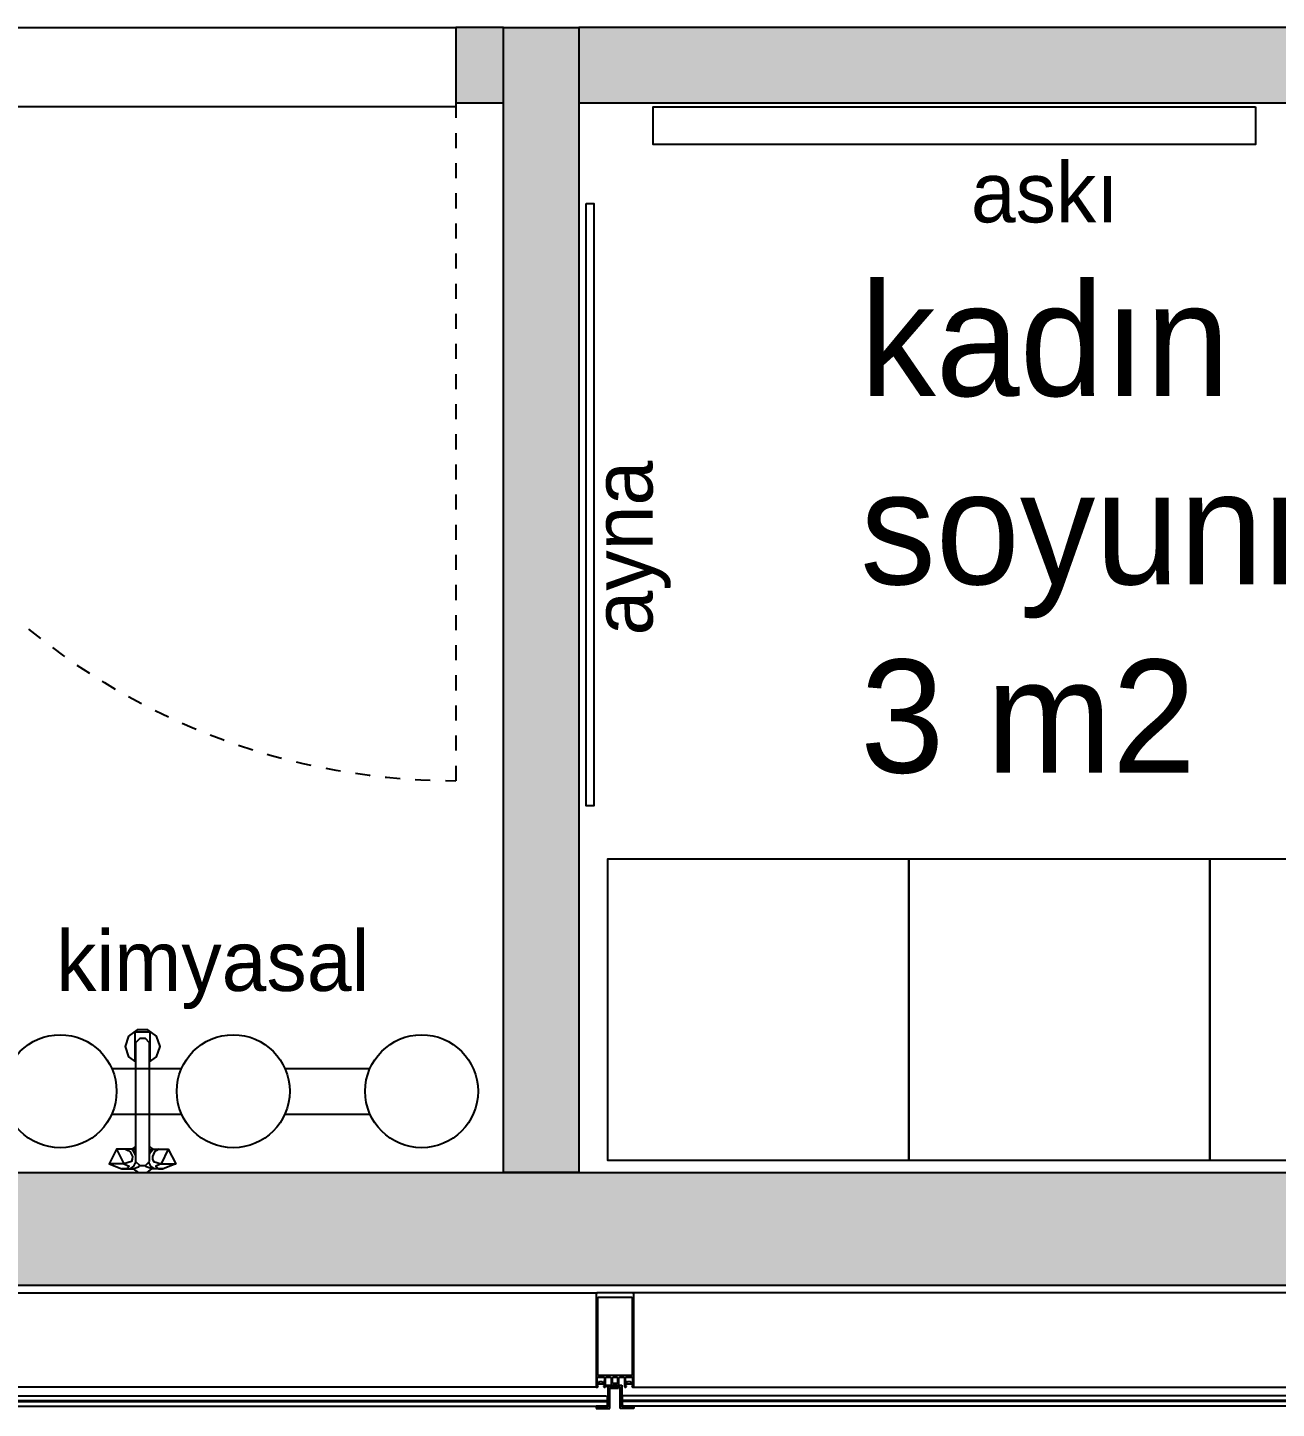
# Model space of a CAD drawing. Header units: inches. Extents: x 19839 to 37459, y -6108 to 838.
# Drawn here: x 34626.7 to 34792.6, y -4469.8 to -4286.5 of the extents above; entities that cross this region are included whole.
import ezdxf

# ---------------------------------------------------------------- set-up
doc = ezdxf.new("R2010")
doc.units = ezdxf.units.IN
doc.header["$MEASUREMENT"] = 0
doc.linetypes.add('JIS_02_1.0', pattern=[2, 1, -1])
for name, color, linetype in [('01_Existing Wall Hatch', 251, 'Continuous'), ('AVM100_CEPHE_CELIK-TASIYICI-YATAY', 112, 'Continuous'), ('COLOUR 2-ATA', 9, 'JIS_02_1.0'), ('DOOR-ATA', 43, 'Continuous'), ('FURNITURE-ATA', 34, 'Continuous'), ('GLASS-ATA', 140, 'Continuous'), ('GYPSUM-ATA', 11, 'Continuous'), ('SANITARY-ATA', 144, 'Continuous'), ('TXT-ATA', 7, 'Continuous')]:
    doc.layers.add(name, color=color, linetype=linetype)
doc.styles.add('ATA', font='GOTHIC.TTF')

# ---------------------------------------------------------------- blocks, each defined once
blk = doc.blocks.new('asma 2')
at = {"color": 0}
for p, q in [((38984.1, 3637.95, 0), (39123.39, 3637.95, 0)), ((39123.29, 3637.9, 0), (39123.25, 3637.8, 0)), ((39123.25, 3637.8, 0), (39123.25, 3625.45, 0)), ((39123.39, 3637.95, 0), (39123.29, 3637.9, 0)), ((39128.1, 3637.95, 0), (39123.39, 3637.95, 0)), ((39128.21, 3637.91, 0), (39128.1, 3637.95, 0)), ((39267.39, 3637.95, 0), (39128.1, 3637.95, 0)), ((39128.25, 3637.8, 0), (39128.21, 3637.91, 0)), ((39128.25, 3625.45, 0), (39128.25, 3637.8, 0)), ((39123.46, 3626.98, 0), (39123.46, 3637.37, 0)), ((39123.46, 3637.37, 0), (39128.04, 3637.37, 0)), ((39128.04, 3637.37, 0), (39128.04, 3626.98, 0)), ((39123.4, 3626.18, 0), (39123.4, 3626.75, 0)), ((39123.4, 3626.75, 0), (39123.85, 3626.75, 0)), ((39128.04, 3626.98, 0), (39123.46, 3626.98, 0)), ((39123.85, 3626.75, 0), (39123.87, 3626.77, 0)), ((39123.87, 3626.77, 0), (39123.9, 3626.75, 0)), ((39123.9, 3626.75, 0), (39124.34, 3626.75, 0)), ((39124.34, 3626.75, 0), (39124.34, 3626.18, 0)), ((39124.49, 3626.7, 0), (39124.54, 3626.75, 0)), ((39124.49, 3625.49, 0), (39124.49, 3626.7, 0)), ((39124.54, 3626.75, 0), (39125.1, 3626.75, 0)), ((39125.1, 3626.75, 0), (39125.22, 3626.7, 0)), ((39125.22, 3626.7, 0), (39125.25, 3626.6, 0)), ((39125.25, 3626.6, 0), (39125.25, 3625.68, 0)), ((39125.43, 3626.7, 0), (39125.48, 3626.75, 0)), ((39125.43, 3625.96, 0), (39125.43, 3626.7, 0)), ((39125.48, 3626.75, 0), (39126.02, 3626.75, 0)), ((39126.02, 3626.75, 0), (39126.07, 3626.7, 0)), ((39126.07, 3626.7, 0), (39126.07, 3625.96, 0)), ((39126.25, 3626.6, 0), (39126.31, 3626.72, 0)), ((39126.25, 3625.68, 0), (39126.25, 3626.6, 0)), ((39126.31, 3626.72, 0), (39126.4, 3626.75, 0)), ((39126.4, 3626.75, 0), (39126.96, 3626.75, 0)), ((39126.96, 3626.75, 0), (39127.01, 3626.7, 0)), ((39127.01, 3626.7, 0), (39127.01, 3625.49, 0)), ((39127.16, 3626.75, 0), (39127.61, 3626.75, 0)), ((39127.16, 3626.18, 0), (39127.16, 3626.75, 0)), ((39127.61, 3626.75, 0), (39127.63, 3626.77, 0)), ((39127.63, 3626.77, 0), (39127.66, 3626.75, 0)), ((39127.66, 3626.75, 0), (39128.1, 3626.75, 0)), ((39128.1, 3626.75, 0), (39128.1, 3626.18, 0)), ((39123.24, 3625.45, 0), (38984.24, 3625.45, 0)), ((39123.25, 3625.45, 0), (39123.44, 3625.45, 0)), ((39123.52, 3626.18, 0), (39123.4, 3626.18, 0)), ((39123.4, 3625.59, 0), (39123.4, 3625.86, 0)), ((39123.4, 3625.86, 0), (39123.85, 3625.86, 0)), ((39123.52, 3625.59, 0), (39123.4, 3625.59, 0)), ((39123.44, 3625.45, 0), (39123.52, 3625.53, 0)), ((39123.45, 3626, 0), (39123.46, 3626.06, 0)), ((39123.49, 3625.97, 0), (39123.45, 3626, 0)), ((39123.46, 3626.06, 0), (39123.52, 3626.12, 0)), ((39123.53, 3625.99, 0), (39123.49, 3625.97, 0)), ((39123.52, 3626.12, 0), (39123.52, 3626.18, 0)), ((39123.52, 3625.53, 0), (39123.52, 3625.59, 0)), ((39123.63, 3626.09, 0), (39123.53, 3625.99, 0)), ((39123.7, 3626.12, 0), (39123.63, 3626.09, 0)), ((39124.04, 3626.12, 0), (39123.7, 3626.12, 0)), ((39123.85, 3625.86, 0), (39123.87, 3625.88, 0)), ((39123.87, 3625.88, 0), (39123.9, 3625.86, 0)), ((39123.9, 3625.86, 0), (39124.34, 3625.86, 0)), ((39124.11, 3626.09, 0), (39124.04, 3626.12, 0)), ((39124.22, 3625.99, 0), (39124.11, 3626.09, 0)), ((39124.34, 3626.18, 0), (39124.22, 3626.18, 0)), ((39124.22, 3626.18, 0), (39124.22, 3626.12, 0)), ((39124.22, 3626.12, 0), (39124.29, 3626.06, 0)), ((39124.25, 3625.97, 0), (39124.22, 3625.99, 0)), ((39124.34, 3625.59, 0), (39124.22, 3625.59, 0)), ((39124.22, 3625.59, 0), (39124.22, 3625.53, 0)), ((39124.22, 3625.53, 0), (39124.31, 3625.44, 0)), ((39124.3, 3626, 0), (39124.25, 3625.97, 0)), ((39124.29, 3626.06, 0), (39124.3, 3626, 0)), ((39124.31, 3625.44, 0), (39124.44, 3625.44, 0)), ((39124.34, 3625.86, 0), (39124.34, 3625.59, 0)), ((39124.44, 3625.44, 0), (39124.49, 3625.49, 0)), ((39124.64, 3625.68, 0), (39126.64, 3625.68, 0)), ((39124.64, 3625.68, 0), (39126.64, 3625.68, 0)), ((39124.64, 3625.48, 0), (39124.64, 3625.68, 0)), ((39126.44, 3625.48, 0), (39124.64, 3625.48, 0)), ((39126.2, 3625.48, 0), (39124.86, 3625.48, 0)), ((39124.86, 3625.48, 0), (39124.86, 3622.82, 0)), ((39124.86, 3622.82, 0), (39124.86, 3625.38, 0)), ((39125.06, 3622.62, 0), (39125.06, 3625.28, 0)), ((39125.06, 3625.28, 0), (39126.2, 3625.28, 0)), ((39125.48, 3625.91, 0), (39125.43, 3625.96, 0)), ((39126.02, 3625.91, 0), (39125.48, 3625.91, 0)), ((39126.07, 3625.96, 0), (39126.02, 3625.91, 0)), ((39126.2, 3625.28, 0), (39126.2, 3625.48, 0)), ((39126.44, 3622.62, 0), (39126.44, 3625.48, 0)), ((39126.64, 3625.68, 0), (39126.64, 3622.82, 0)), ((39127.01, 3625.49, 0), (39127.06, 3625.44, 0)), ((39127.06, 3625.44, 0), (39127.19, 3625.44, 0)), ((39127.28, 3626.18, 0), (39127.16, 3626.18, 0)), ((39127.16, 3625.59, 0), (39127.16, 3625.86, 0)), ((39127.16, 3625.86, 0), (39127.61, 3625.86, 0)), ((39127.28, 3625.59, 0), (39127.16, 3625.59, 0)), ((39127.19, 3625.44, 0), (39127.28, 3625.53, 0)), ((39127.21, 3626, 0), (39127.22, 3626.06, 0)), ((39127.25, 3625.97, 0), (39127.21, 3626, 0)), ((39127.22, 3626.06, 0), (39127.28, 3626.12, 0)), ((39127.29, 3625.99, 0), (39127.25, 3625.97, 0)), ((39127.28, 3626.12, 0), (39127.28, 3626.18, 0)), ((39127.28, 3625.53, 0), (39127.28, 3625.59, 0)), ((39127.39, 3626.09, 0), (39127.29, 3625.99, 0)), ((39127.46, 3626.12, 0), (39127.39, 3626.09, 0)), ((39127.8, 3626.12, 0), (39127.46, 3626.12, 0)), ((39127.61, 3625.86, 0), (39127.63, 3625.88, 0)), ((39127.63, 3625.88, 0), (39127.66, 3625.86, 0)), ((39127.66, 3625.86, 0), (39128.1, 3625.86, 0)), ((39127.87, 3626.09, 0), (39127.8, 3626.12, 0)), ((39127.98, 3625.99, 0), (39127.87, 3626.09, 0)), ((39128.1, 3626.18, 0), (39127.98, 3626.18, 0)), ((39127.98, 3626.18, 0), (39127.98, 3626.12, 0)), ((39127.98, 3626.12, 0), (39128.05, 3626.06, 0)), ((39128.01, 3625.97, 0), (39127.98, 3625.99, 0)), ((39128.1, 3625.59, 0), (39127.98, 3625.59, 0)), ((39127.98, 3625.59, 0), (39127.98, 3625.53, 0)), ((39127.98, 3625.53, 0), (39128.06, 3625.45, 0)), ((39128.06, 3626, 0), (39128.01, 3625.97, 0)), ((39128.05, 3626.06, 0), (39128.06, 3626, 0)), ((39128.06, 3625.45, 0), (39128.25, 3625.45, 0)), ((39128.1, 3625.86, 0), (39128.1, 3625.59, 0)), ((39128.25, 3625.45, 0), (39267.25, 3625.45, 0)), ((38982.74, 3623.67, 0), (39124.74, 3623.67, 0)), ((38982.74, 3623.52, 0), (39124.74, 3623.52, 0)), ((38982.84, 3624.27, 0), (39124.64, 3624.27, 0)), ((38982.84, 3622.92, 0), (39124.64, 3622.92, 0)), ((39123.25, 3622.89, 0), (39123.27, 3622.92, 0)), ((39123.25, 3622.85, 0), (39123.32, 3622.92, 0)), ((39124.66, 3622.92, 0), (39123.25, 3622.92, 0)), ((39123.25, 3622.92, 0), (39123.25, 3622.82, 0)), ((39123.35, 3622.82, 0), (39123.25, 3622.91, 0)), ((39123.3, 3622.82, 0), (39123.25, 3622.87, 0)), ((39123.25, 3622.82, 0), (39124.86, 3622.82, 0)), ((39123.26, 3622.82, 0), (39123.25, 3622.82, 0)), ((39123.25, 3622.82, 0), (39124.66, 3622.82, 0)), ((39124.86, 3622.82, 0), (39123.25, 3622.82, 0)), ((39123.25, 3622.82, 0), (39123.25, 3622.62, 0)), ((39123.26, 3622.82, 0), (39123.36, 3622.92, 0)), ((39123.39, 3622.82, 0), (39123.29, 3622.92, 0)), ((39123.31, 3622.82, 0), (39123.41, 3622.92, 0)), ((39123.44, 3622.82, 0), (39123.34, 3622.92, 0)), ((39123.35, 3622.82, 0), (39123.45, 3622.92, 0)), ((39123.48, 3622.82, 0), (39123.38, 3622.92, 0)), ((39123.4, 3622.82, 0), (39123.5, 3622.92, 0)), ((39123.53, 3622.82, 0), (39123.43, 3622.92, 0)), ((39123.44, 3622.82, 0), (39123.54, 3622.92, 0)), ((39123.57, 3622.82, 0), (39123.47, 3622.92, 0)), ((39123.49, 3622.82, 0), (39123.59, 3622.92, 0)), ((39123.62, 3622.82, 0), (39123.52, 3622.92, 0)), ((39123.53, 3622.82, 0), (39123.63, 3622.92, 0)), ((39123.66, 3622.82, 0), (39123.56, 3622.92, 0)), ((39123.58, 3622.82, 0), (39123.68, 3622.92, 0)), ((39123.7, 3622.82, 0), (39123.6, 3622.92, 0)), ((39123.62, 3622.82, 0), (39123.72, 3622.92, 0)), ((39123.75, 3622.82, 0), (39123.65, 3622.92, 0)), ((39123.67, 3622.82, 0), (39123.77, 3622.92, 0)), ((39123.79, 3622.82, 0), (39123.69, 3622.92, 0)), ((39123.71, 3622.82, 0), (39123.81, 3622.92, 0)), ((39123.84, 3622.82, 0), (39123.74, 3622.92, 0)), ((39123.76, 3622.82, 0), (39123.86, 3622.92, 0)), ((39123.88, 3622.82, 0), (39123.78, 3622.92, 0)), ((39123.8, 3622.82, 0), (39123.9, 3622.92, 0)), ((39123.93, 3622.82, 0), (39123.83, 3622.92, 0)), ((39123.85, 3622.82, 0), (39123.95, 3622.92, 0)), ((39123.97, 3622.82, 0), (39123.87, 3622.92, 0)), ((39123.89, 3622.82, 0), (39123.99, 3622.92, 0)), ((39124.02, 3622.82, 0), (39123.92, 3622.92, 0)), ((39123.94, 3622.82, 0), (39124.04, 3622.92, 0)), ((39124.06, 3622.82, 0), (39123.96, 3622.92, 0)), ((39123.98, 3622.82, 0), (39124.08, 3622.92, 0)), ((39124.11, 3622.82, 0), (39124.01, 3622.92, 0)), ((39124.03, 3622.82, 0), (39124.13, 3622.92, 0)), ((39124.15, 3622.82, 0), (39124.05, 3622.92, 0)), ((39124.07, 3622.82, 0), (39124.17, 3622.92, 0)), ((39124.2, 3622.82, 0), (39124.1, 3622.92, 0)), ((39124.12, 3622.82, 0), (39124.22, 3622.92, 0)), ((39124.24, 3622.82, 0), (39124.14, 3622.92, 0)), ((39124.16, 3622.82, 0), (39124.26, 3622.92, 0)), ((39124.29, 3622.82, 0), (39124.19, 3622.92, 0)), ((39124.21, 3622.82, 0), (39124.31, 3622.92, 0)), ((39124.33, 3622.82, 0), (39124.23, 3622.92, 0)), ((39124.25, 3622.82, 0), (39124.35, 3622.92, 0)), ((39124.38, 3622.82, 0), (39124.28, 3622.92, 0)), ((39124.3, 3622.82, 0), (39124.4, 3622.92, 0)), ((39124.42, 3622.82, 0), (39124.32, 3622.92, 0)), ((39124.34, 3622.82, 0), (39124.44, 3622.92, 0)), ((39124.47, 3622.82, 0), (39124.37, 3622.92, 0)), ((39124.39, 3622.82, 0), (39124.49, 3622.92, 0)), ((39124.51, 3622.82, 0), (39124.41, 3622.92, 0)), ((39124.43, 3622.82, 0), (39124.53, 3622.92, 0)), ((39124.56, 3622.82, 0), (39124.46, 3622.92, 0)), ((39124.48, 3622.82, 0), (39124.58, 3622.92, 0)), ((39124.6, 3622.82, 0), (39124.5, 3622.92, 0)), ((39124.52, 3622.82, 0), (39124.62, 3622.92, 0)), ((39124.65, 3622.82, 0), (39124.55, 3622.92, 0)), ((39124.57, 3622.82, 0), (39124.66, 3622.91, 0)), ((39124.66, 3622.85, 0), (39124.59, 3622.92, 0)), ((39124.61, 3622.82, 0), (39124.66, 3622.86, 0)), ((39124.66, 3622.9, 0), (39124.64, 3622.92, 0)), ((39124.65, 3622.82, 0), (39124.66, 3622.82, 0)), ((39124.66, 3624.27, 0), (39124.76, 3624.17, 0)), ((39124.66, 3622.92, 0), (39124.76, 3623.02, 0)), ((39124.66, 3622.82, 0), (39124.66, 3622.92, 0)), ((39124.76, 3623.02, 0), (39124.76, 3624.17, 0)), ((39124.76, 3624.13, 0), (39124.79, 3624.17, 0)), ((39124.76, 3624.09, 0), (39124.84, 3624.17, 0)), ((39124.76, 3624.17, 0), (39124.86, 3624.17, 0)), ((39124.76, 3623.03, 0), (39124.76, 3624.17, 0)), ((39124.86, 3624.04, 0), (39124.76, 3624.14, 0)), ((39124.76, 3624.04, 0), (39124.86, 3624.14, 0)), ((39124.86, 3624, 0), (39124.76, 3624.1, 0)), ((39124.76, 3624, 0), (39124.86, 3624.1, 0)), ((39124.86, 3623.95, 0), (39124.76, 3624.05, 0)), ((39124.76, 3623.95, 0), (39124.86, 3624.05, 0)), ((39124.86, 3623.91, 0), (39124.76, 3624.01, 0)), ((39124.76, 3623.91, 0), (39124.86, 3624.01, 0)), ((39124.86, 3623.86, 0), (39124.76, 3623.96, 0)), ((39124.76, 3623.86, 0), (39124.86, 3623.96, 0)), ((39124.86, 3623.82, 0), (39124.76, 3623.92, 0)), ((39124.76, 3623.82, 0), (39124.86, 3623.92, 0)), ((39124.86, 3623.77, 0), (39124.76, 3623.87, 0)), ((39124.76, 3623.77, 0), (39124.86, 3623.87, 0)), ((39124.86, 3623.73, 0), (39124.76, 3623.83, 0)), ((39124.76, 3623.73, 0), (39124.86, 3623.83, 0)), ((39124.86, 3623.68, 0), (39124.76, 3623.78, 0)), ((39124.76, 3623.68, 0), (39124.86, 3623.78, 0)), ((39124.86, 3623.64, 0), (39124.76, 3623.74, 0)), ((39124.76, 3623.64, 0), (39124.86, 3623.74, 0)), ((39124.86, 3623.59, 0), (39124.76, 3623.69, 0)), ((39124.76, 3623.59, 0), (39124.86, 3623.69, 0)), ((39124.86, 3623.55, 0), (39124.76, 3623.65, 0)), ((39124.76, 3623.55, 0), (39124.86, 3623.65, 0)), ((39124.86, 3623.5, 0), (39124.76, 3623.6, 0)), ((39124.76, 3623.5, 0), (39124.86, 3623.6, 0)), ((39124.86, 3623.46, 0), (39124.76, 3623.56, 0)), ((39124.76, 3623.46, 0), (39124.86, 3623.56, 0)), ((39124.86, 3623.41, 0), (39124.76, 3623.51, 0)), ((39124.76, 3623.41, 0), (39124.86, 3623.51, 0)), ((39124.86, 3623.37, 0), (39124.76, 3623.47, 0)), ((39124.76, 3623.37, 0), (39124.86, 3623.47, 0)), ((39124.86, 3623.32, 0), (39124.76, 3623.42, 0)), ((39124.76, 3623.32, 0), (39124.86, 3623.42, 0)), ((39124.86, 3623.28, 0), (39124.76, 3623.38, 0)), ((39124.76, 3623.28, 0), (39124.86, 3623.38, 0)), ((39124.86, 3623.23, 0), (39124.76, 3623.33, 0)), ((39124.76, 3623.23, 0), (39124.86, 3623.33, 0)), ((39124.86, 3623.19, 0), (39124.76, 3623.29, 0)), ((39124.76, 3623.19, 0), (39124.86, 3623.29, 0)), ((39124.86, 3623.14, 0), (39124.76, 3623.24, 0)), ((39124.76, 3623.14, 0), (39124.86, 3623.24, 0)), ((39124.86, 3623.1, 0), (39124.76, 3623.2, 0)), ((39124.76, 3623.1, 0), (39124.86, 3623.2, 0)), ((39124.86, 3623.05, 0), (39124.76, 3623.15, 0)), ((39124.76, 3623.05, 0), (39124.86, 3623.15, 0)), ((39124.84, 3623.03, 0), (39124.76, 3623.11, 0)), ((39124.79, 3623.03, 0), (39124.76, 3623.06, 0)), ((39124.86, 3623.03, 0), (39124.76, 3623.03, 0)), ((39124.86, 3624.09, 0), (39124.78, 3624.17, 0)), ((39124.78, 3623.03, 0), (39124.86, 3623.11, 0)), ((39124.86, 3624.13, 0), (39124.82, 3624.17, 0)), ((39124.83, 3623.03, 0), (39124.86, 3623.06, 0)), ((39124.86, 3624.17, 0), (39124.86, 3623.03, 0)), ((39126.64, 3624.13, 0), (39126.68, 3624.17, 0)), ((39126.64, 3624.09, 0), (39126.73, 3624.17, 0)), ((39126.74, 3624.17, 0), (39126.64, 3624.17, 0)), ((39126.64, 3624.17, 0), (39126.64, 3623.03, 0)), ((39126.64, 3624.04, 0), (39126.74, 3624.14, 0)), ((39126.74, 3624.04, 0), (39126.64, 3624.14, 0)), ((39126.64, 3624, 0), (39126.74, 3624.1, 0)), ((39126.74, 3624, 0), (39126.64, 3624.1, 0)), ((39126.64, 3623.95, 0), (39126.74, 3624.05, 0)), ((39126.74, 3623.95, 0), (39126.64, 3624.05, 0)), ((39126.64, 3623.91, 0), (39126.74, 3624.01, 0)), ((39126.74, 3623.91, 0), (39126.64, 3624.01, 0)), ((39126.64, 3623.86, 0), (39126.74, 3623.96, 0)), ((39126.74, 3623.86, 0), (39126.64, 3623.96, 0)), ((39126.64, 3623.82, 0), (39126.74, 3623.92, 0)), ((39126.74, 3623.82, 0), (39126.64, 3623.92, 0)), ((39126.64, 3623.77, 0), (39126.74, 3623.87, 0)), ((39126.74, 3623.77, 0), (39126.64, 3623.87, 0)), ((39126.64, 3623.73, 0), (39126.74, 3623.83, 0)), ((39126.74, 3623.73, 0), (39126.64, 3623.83, 0)), ((39126.64, 3623.68, 0), (39126.74, 3623.78, 0)), ((39126.74, 3623.68, 0), (39126.64, 3623.78, 0)), ((39126.64, 3623.64, 0), (39126.74, 3623.74, 0)), ((39126.74, 3623.64, 0), (39126.64, 3623.74, 0)), ((39126.64, 3623.59, 0), (39126.74, 3623.69, 0)), ((39126.74, 3623.59, 0), (39126.64, 3623.69, 0)), ((39126.64, 3623.55, 0), (39126.74, 3623.65, 0)), ((39126.74, 3623.55, 0), (39126.64, 3623.65, 0)), ((39126.64, 3623.5, 0), (39126.74, 3623.6, 0)), ((39126.74, 3623.5, 0), (39126.64, 3623.6, 0)), ((39126.64, 3623.46, 0), (39126.74, 3623.56, 0)), ((39126.74, 3623.46, 0), (39126.64, 3623.56, 0)), ((39126.64, 3623.41, 0), (39126.74, 3623.51, 0)), ((39126.74, 3623.41, 0), (39126.64, 3623.51, 0)), ((39126.64, 3623.37, 0), (39126.74, 3623.47, 0)), ((39126.74, 3623.37, 0), (39126.64, 3623.47, 0)), ((39126.64, 3623.32, 0), (39126.74, 3623.42, 0)), ((39126.74, 3623.32, 0), (39126.64, 3623.42, 0)), ((39126.64, 3623.28, 0), (39126.74, 3623.38, 0)), ((39126.74, 3623.28, 0), (39126.64, 3623.38, 0)), ((39126.64, 3623.23, 0), (39126.74, 3623.33, 0)), ((39126.74, 3623.23, 0), (39126.64, 3623.33, 0)), ((39126.64, 3623.19, 0), (39126.74, 3623.29, 0)), ((39126.74, 3623.19, 0), (39126.64, 3623.29, 0)), ((39126.64, 3623.14, 0), (39126.74, 3623.24, 0)), ((39126.74, 3623.14, 0), (39126.64, 3623.24, 0)), ((39126.64, 3623.1, 0), (39126.74, 3623.2, 0)), ((39126.74, 3623.1, 0), (39126.64, 3623.2, 0)), ((39126.64, 3623.05, 0), (39126.74, 3623.15, 0)), ((39126.74, 3623.05, 0), (39126.64, 3623.15, 0)), ((39126.72, 3623.03, 0), (39126.64, 3623.11, 0)), ((39126.68, 3623.03, 0), (39126.64, 3623.06, 0)), ((39126.64, 3623.03, 0), (39126.74, 3623.03, 0)), ((39128.25, 3622.82, 0), (39126.64, 3622.82, 0)), ((39126.64, 3622.82, 0), (39128.25, 3622.82, 0)), ((39126.74, 3624.09, 0), (39126.66, 3624.17, 0)), ((39126.67, 3623.03, 0), (39126.74, 3623.11, 0)), ((39126.74, 3624.13, 0), (39126.71, 3624.17, 0)), ((39126.71, 3623.03, 0), (39126.74, 3623.06, 0)), ((39126.84, 3624.27, 0), (39126.74, 3624.17, 0)), ((39126.74, 3623.02, 0), (39126.74, 3624.17, 0)), ((39126.74, 3623.03, 0), (39126.74, 3624.17, 0)), ((39268.74, 3623.67, 0), (39126.74, 3623.67, 0)), ((39268.74, 3623.52, 0), (39126.74, 3623.52, 0)), ((39126.84, 3622.92, 0), (39126.74, 3623.02, 0)), ((39268.64, 3624.27, 0), (39126.84, 3624.27, 0)), ((39126.84, 3622.9, 0), (39126.87, 3622.92, 0)), ((39126.84, 3622.85, 0), (39126.91, 3622.92, 0)), ((39126.84, 3622.92, 0), (39128.25, 3622.92, 0)), ((39126.84, 3622.82, 0), (39126.84, 3622.92, 0)), ((39268.64, 3622.92, 0), (39126.84, 3622.92, 0)), ((39126.94, 3622.82, 0), (39126.84, 3622.91, 0)), ((39126.89, 3622.82, 0), (39126.84, 3622.86, 0)), ((39126.85, 3622.82, 0), (39126.84, 3622.82, 0)), ((39128.25, 3622.82, 0), (39126.84, 3622.82, 0)), ((39126.85, 3622.82, 0), (39126.95, 3622.92, 0)), ((39126.98, 3622.82, 0), (39126.88, 3622.92, 0)), ((39126.9, 3622.82, 0), (39127, 3622.92, 0)), ((39127.03, 3622.82, 0), (39126.93, 3622.92, 0)), ((39126.94, 3622.82, 0), (39127.04, 3622.92, 0)), ((39127.07, 3622.82, 0), (39126.97, 3622.92, 0)), ((39126.99, 3622.82, 0), (39127.09, 3622.92, 0)), ((39127.12, 3622.82, 0), (39127.02, 3622.92, 0)), ((39127.03, 3622.82, 0), (39127.13, 3622.92, 0)), ((39127.16, 3622.82, 0), (39127.06, 3622.92, 0)), ((39127.08, 3622.82, 0), (39127.18, 3622.92, 0)), ((39127.21, 3622.82, 0), (39127.11, 3622.92, 0)), ((39127.12, 3622.82, 0), (39127.22, 3622.92, 0)), ((39127.25, 3622.82, 0), (39127.15, 3622.92, 0)), ((39127.17, 3622.82, 0), (39127.27, 3622.92, 0)), ((39127.3, 3622.82, 0), (39127.2, 3622.92, 0)), ((39127.21, 3622.82, 0), (39127.31, 3622.92, 0)), ((39127.34, 3622.82, 0), (39127.24, 3622.92, 0)), ((39127.26, 3622.82, 0), (39127.36, 3622.92, 0)), ((39127.39, 3622.82, 0), (39127.29, 3622.92, 0)), ((39127.3, 3622.82, 0), (39127.4, 3622.92, 0)), ((39127.43, 3622.82, 0), (39127.33, 3622.92, 0)), ((39127.35, 3622.82, 0), (39127.45, 3622.92, 0)), ((39127.48, 3622.82, 0), (39127.38, 3622.92, 0)), ((39127.39, 3622.82, 0), (39127.49, 3622.92, 0)), ((39127.52, 3622.82, 0), (39127.42, 3622.92, 0)), ((39127.44, 3622.82, 0), (39127.54, 3622.92, 0)), ((39127.57, 3622.82, 0), (39127.47, 3622.92, 0)), ((39127.48, 3622.82, 0), (39127.58, 3622.92, 0)), ((39127.61, 3622.82, 0), (39127.51, 3622.92, 0)), ((39127.53, 3622.82, 0), (39127.63, 3622.92, 0)), ((39127.66, 3622.82, 0), (39127.56, 3622.92, 0)), ((39127.57, 3622.82, 0), (39127.67, 3622.92, 0)), ((39127.7, 3622.82, 0), (39127.6, 3622.92, 0)), ((39127.62, 3622.82, 0), (39127.72, 3622.92, 0)), ((39127.75, 3622.82, 0), (39127.65, 3622.92, 0)), ((39127.66, 3622.82, 0), (39127.76, 3622.92, 0)), ((39127.79, 3622.82, 0), (39127.69, 3622.92, 0)), ((39127.71, 3622.82, 0), (39127.81, 3622.92, 0)), ((39127.84, 3622.82, 0), (39127.74, 3622.92, 0)), ((39127.75, 3622.82, 0), (39127.85, 3622.92, 0)), ((39127.88, 3622.82, 0), (39127.78, 3622.92, 0)), ((39127.8, 3622.82, 0), (39127.9, 3622.92, 0)), ((39127.93, 3622.82, 0), (39127.83, 3622.92, 0)), ((39127.84, 3622.82, 0), (39127.94, 3622.92, 0)), ((39127.97, 3622.82, 0), (39127.87, 3622.92, 0)), ((39127.89, 3622.82, 0), (39127.99, 3622.92, 0)), ((39128.02, 3622.82, 0), (39127.92, 3622.92, 0)), ((39127.93, 3622.82, 0), (39128.03, 3622.92, 0)), ((39128.06, 3622.82, 0), (39127.96, 3622.92, 0)), ((39127.98, 3622.82, 0), (39128.08, 3622.92, 0)), ((39128.1, 3622.82, 0), (39128, 3622.92, 0)), ((39128.02, 3622.82, 0), (39128.12, 3622.92, 0)), ((39128.15, 3622.82, 0), (39128.05, 3622.92, 0)), ((39128.07, 3622.82, 0), (39128.17, 3622.92, 0)), ((39128.19, 3622.82, 0), (39128.09, 3622.92, 0)), ((39128.11, 3622.82, 0), (39128.21, 3622.92, 0)), ((39128.24, 3622.82, 0), (39128.14, 3622.92, 0)), ((39128.16, 3622.82, 0), (39128.25, 3622.91, 0)), ((39128.25, 3622.85, 0), (39128.18, 3622.92, 0)), ((39128.2, 3622.82, 0), (39128.25, 3622.87, 0)), ((39128.25, 3622.89, 0), (39128.23, 3622.92, 0)), ((39128.25, 3622.92, 0), (39128.25, 3622.82, 0)), ((39128.25, 3622.82, 0), (39128.25, 3622.82, 0)), ((39128.25, 3622.82, 0), (39128.25, 3622.62, 0)), ((39123.25, 3622.62, 0), (39125.06, 3622.62, 0)), ((39128.25, 3622.62, 0), (39126.44, 3622.62, 0))]:
    blk.add_line(p, q, dxfattribs=at)
at = {"layer": 'AVM100_CEPHE_CELIK-TASIYICI-YATAY', "color": 0}
blk.add_line((38845.24, 3653.95, 0), (39406.24, 3653.95, 0), dxfattribs=at)
blk = doc.blocks.new('A$C3D290A80')
at = {"color": 0, "linetype": 'ByBlock', "lineweight": -2}
for p, q in [((26.22, 311.01), (26.22, 301.59)), ((32.3, 311), (32.3, 301.61)), ((26.22, 287.9), (26.22, 278.61)), ((32.3, 287.88), (32.3, 278.63)), ((26.22, 264.92), (26.22, 253.58)), ((32.3, 264.9), (32.3, 253.6))]:
    blk.add_line(p, q, dxfattribs=at)
for centre in [(29.28, 317.86), (29.28, 294.75), (29.28, 271.76), (29.28, 246.74)]:
    blk.add_circle(centre, 7.5, dxfattribs=at)
blk = doc.blocks.new('musluk')
at = {"layer": 'SANITARY-ATA'}
for p, q in [((33188.8, 32.51), (33188.8, 33.11)), ((33206.95, 31.36, 0), (33203.14, 31.36, 0)), ((33203.14, 31.36, 0), (33203.14, 31.26, 0)), ((33206.95, 29.32, 0), (33206.95, 31.36, 0)), ((33203.14, 29.41, 0), (33203.14, 29.32, 0)), ((33188.8, 28.22), (33188.8, 27.62)), ((33203.14, 29.32, 0), (33206.95, 29.32, 0))]:
    blk.add_line(p, q, dxfattribs=at)
for points in [[(33191.28, 31.26), (33191.4, 31.64), (33191.4, 33.81), (33189.45, 34.78), (33188.8, 33.11), (33188.8, 31.64), (33189.05, 30.88), (33189.25, 30.73)], [(33191.4, 33.81), (33189.45, 32.83), (33189.15, 32.14), (33188.98, 32.27), (33188.8, 32.51)], [(33191.4, 32.61), (33191.23, 32.27), (33191.06, 31.99), (33190.45, 31.68), (33190.1, 31.71), (33189.76, 31.83), (33189.45, 32.83), (33189.45, 34.78)], [(33188.8, 32.01), (33189.15, 31.49), (33189.7, 31.24), (33189.76, 31.23)], [(33190.61, 31.26), (33191.06, 31.49), (33191.4, 31.81)], [(33191.3, 29.41), (33191.4, 29.08), (33191.4, 26.92), (33189.45, 25.94), (33188.8, 27.62), (33188.8, 29.08), (33189.05, 29.85), (33189.24, 29.99)], [(33188.8, 28.72), (33189.15, 29.24), (33189.7, 29.49), (33189.71, 29.49)], [(33190.71, 29.41), (33191.06, 29.24), (33191.4, 28.92)], [(33191.4, 26.92), (33189.45, 27.89), (33189.15, 28.59), (33188.98, 28.46), (33188.8, 28.22)], [(33191.4, 28.12), (33191.23, 28.46), (33191.06, 28.74), (33190.45, 29.04), (33190.1, 29.02), (33189.76, 28.89), (33189.45, 27.89), (33189.45, 25.94)]]:
    blk.add_lwpolyline(points, dxfattribs=at)
at = {"layer": 'SANITARY-ATA', "elevation": 0}
for points in [[(33188.82, 31.61), (33188.33, 30.94), (33188.33, 29.75), (33188.81, 29.09)], [(33191.77, 31.26), (33191.38, 31.79)], [(33206.41, 32.21), (33205.05, 32.66), (33203.68, 32.21), (33202.99, 31.26)], [(33202.99, 29.41), (33203.68, 28.47), (33205.05, 28.02), (33206.41, 28.47), (33207.25, 29.62), (33207.25, 31.06), (33206.41, 32.21)], [(33191.4, 28.92), (33191.76, 29.41)]]:
    blk.add_lwpolyline(points, dxfattribs=at)
blk.add_lwpolyline([(33189.78, 29.41), (33205.55, 29.41), (33206.09, 29.96), (33206.09, 30.72), (33205.55, 31.26), (33189.78, 31.26), (33189.24, 30.72), (33189.24, 29.96)], close=True, dxfattribs=at)

msp = doc.modelspace()

# ---------------------------------------------------------------- hatches: boundary and pattern name
at = {"layer": '01_Existing Wall Hatch'}
h = msp.add_hatch(color=256, dxfattribs=at)
h.dxf.hatch_style = 1
h.paths.add_polyline_path([(34689.94, -4286.5), (34683.61, -4286.5), (34683.61, -4296.5), (34689.94, -4296.5)])
h = msp.add_hatch(color=256, dxfattribs=at)
h.dxf.hatch_style = 1
h.paths.add_polyline_path([(34689.94, -4438.5), (34689.94, -4286.5), (34699.94, -4286.5), (34699.94, -4438.5)])
h = msp.add_hatch(color=256, dxfattribs=at)
h.dxf.hatch_style = 1
h.paths.add_polyline_path([(34808.43, -4286.5), (34699.94, -4286.5), (34699.94, -4296.5), (34808.43, -4296.5)])
h = msp.add_hatch(color=256, dxfattribs=at)
h.dxf.hatch_style = 1
h.paths.add_polyline_path([(34302.74, -4438.5), (35541.44, -4438.5), (35541.44, -4453.5), (34302.74, -4453.5)])

# ---------------------------------------------------------------- linework, layer by layer
at = {"layer": 'COLOUR 2-ATA', "ltscale": 2}
msp.add_line((34683.61, -4296.5, 0), (34683.61, -4386.5, 0), dxfattribs=at)
msp.add_arc((34683.61, -4296.5, 0), 90, 180, 270, dxfattribs=at)
at = {"layer": 'DOOR-ATA', "elevation": 0}
msp.add_lwpolyline([(34683.61, -4297), (34593.61, -4297), (34593.61, -4286.5), (34683.61, -4286.5)], close=True, dxfattribs=at)
at = {"layer": 'FURNITURE-ATA'}
msp.add_lwpolyline([(34789.82, -4297), (34789.82, -4302), (34709.82, -4302), (34709.82, -4297)], close=True, dxfattribs=at)
at = {"layer": 'FURNITURE-ATA', "elevation": 0}
for points in [[(34743.76, -4436.89), (34743.76, -4396.89), (34703.76, -4396.89), (34703.76, -4436.89)], [(34783.76, -4436.89), (34783.76, -4396.89), (34743.76, -4396.89), (34743.76, -4436.89)], [(34823.76, -4436.89), (34823.76, -4396.89), (34783.76, -4396.89), (34783.76, -4436.89)]]:
    msp.add_lwpolyline(points, close=True, dxfattribs=at)
at = {"layer": 'GLASS-ATA', "elevation": 0}
msp.add_lwpolyline([(34700.94, -4309.85), (34701.94, -4309.85), (34701.94, -4389.85), (34700.94, -4389.85)], close=True, dxfattribs=at)
at = {"layer": 'GYPSUM-ATA', "elevation": 0}
for points in [[(34689.94, -4286.5), (34683.61, -4286.5), (34683.61, -4296.5), (34689.94, -4296.5)], [(34689.94, -4438.5), (34689.94, -4286.5), (34699.94, -4286.5), (34699.94, -4438.5)]]:
    msp.add_lwpolyline(points, close=True, dxfattribs=at)
at = {"layer": 'GYPSUM-ATA'}
for points in [[(34808.43, -4286.5), (34699.94, -4286.5), (34699.94, -4296.5), (34808.43, -4296.5)], [(34302.74, -4438.5), (35541.44, -4438.5), (35541.44, -4453.5), (34302.74, -4453.5)]]:
    msp.add_lwpolyline(points, close=True, dxfattribs=at)

# ---------------------------------------------------------------- block references
at = {"layer": '01_Existing Wall Hatch'}
msp.add_blockref('asma 2', (-4421, -8092.45, 0), dxfattribs=at)
at = {"layer": 'SANITARY-ATA', "rotation": 90}
for name, p in [('A$C3D290A80', (34925.81, -4457.01)), ('musluk', (34672.35, -37626.83, 0))]:
    msp.add_blockref(name, p, dxfattribs=at)

# ---------------------------------------------------------------- texts
at = {"layer": 'TXT-ATA', "attachment_point": 1, "style": 'ATA'}
for s, insert, char_height in [('askı', (34752.02, -4304.36, 0), 8), ('kadın\\Psoyunma \\P3 m2', (34737.33, -4320.41, 0), 15), ('kimyasal', (34630.53, -4406.41, 0), 8)]:
    msp.add_mtext_dynamic_manual_height_columns(s, width=117.6308, gutter_width=10, heights=[0], dxfattribs=dict(at, insert=insert, char_height=char_height))
at = {"layer": 'TXT-ATA', "insert": (34701.75, -4367.21, 0), "char_height": 8, "attachment_point": 1, "rotation": 90, "style": 'ATA'}
msp.add_mtext_dynamic_manual_height_columns('ayna', width=117.6308, gutter_width=10, heights=[0], dxfattribs=at)

doc.saveas('drawing.dxf')
